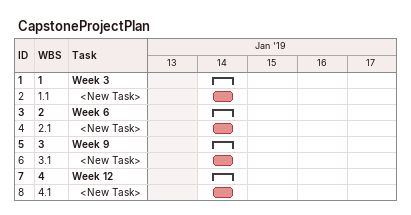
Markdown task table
CapstoneProjectPlan

| ID | WBS | Task | Start | Finish |
|---|---|---|---|---|
| 1 | 1 | **Week 3** | 2019-01-14 | 2019-01-14 |
| 2 | 1.1 | <New Task> | 2019-01-14 | 2019-01-14 |
| 3 | 2 | **Week 6** | 2019-01-14 | 2019-01-14 |
| 4 | 2.1 | <New Task> | 2019-01-14 | 2019-01-14 |
| 5 | 3 | **Week 9** | 2019-01-14 | 2019-01-14 |
| 6 | 3.1 | <New Task> | 2019-01-14 | 2019-01-14 |
| 7 | 4 | **Week 12** | 2019-01-14 | 2019-01-14 |
| 8 | 4.1 | <New Task> | 2019-01-14 | 2019-01-14 |
